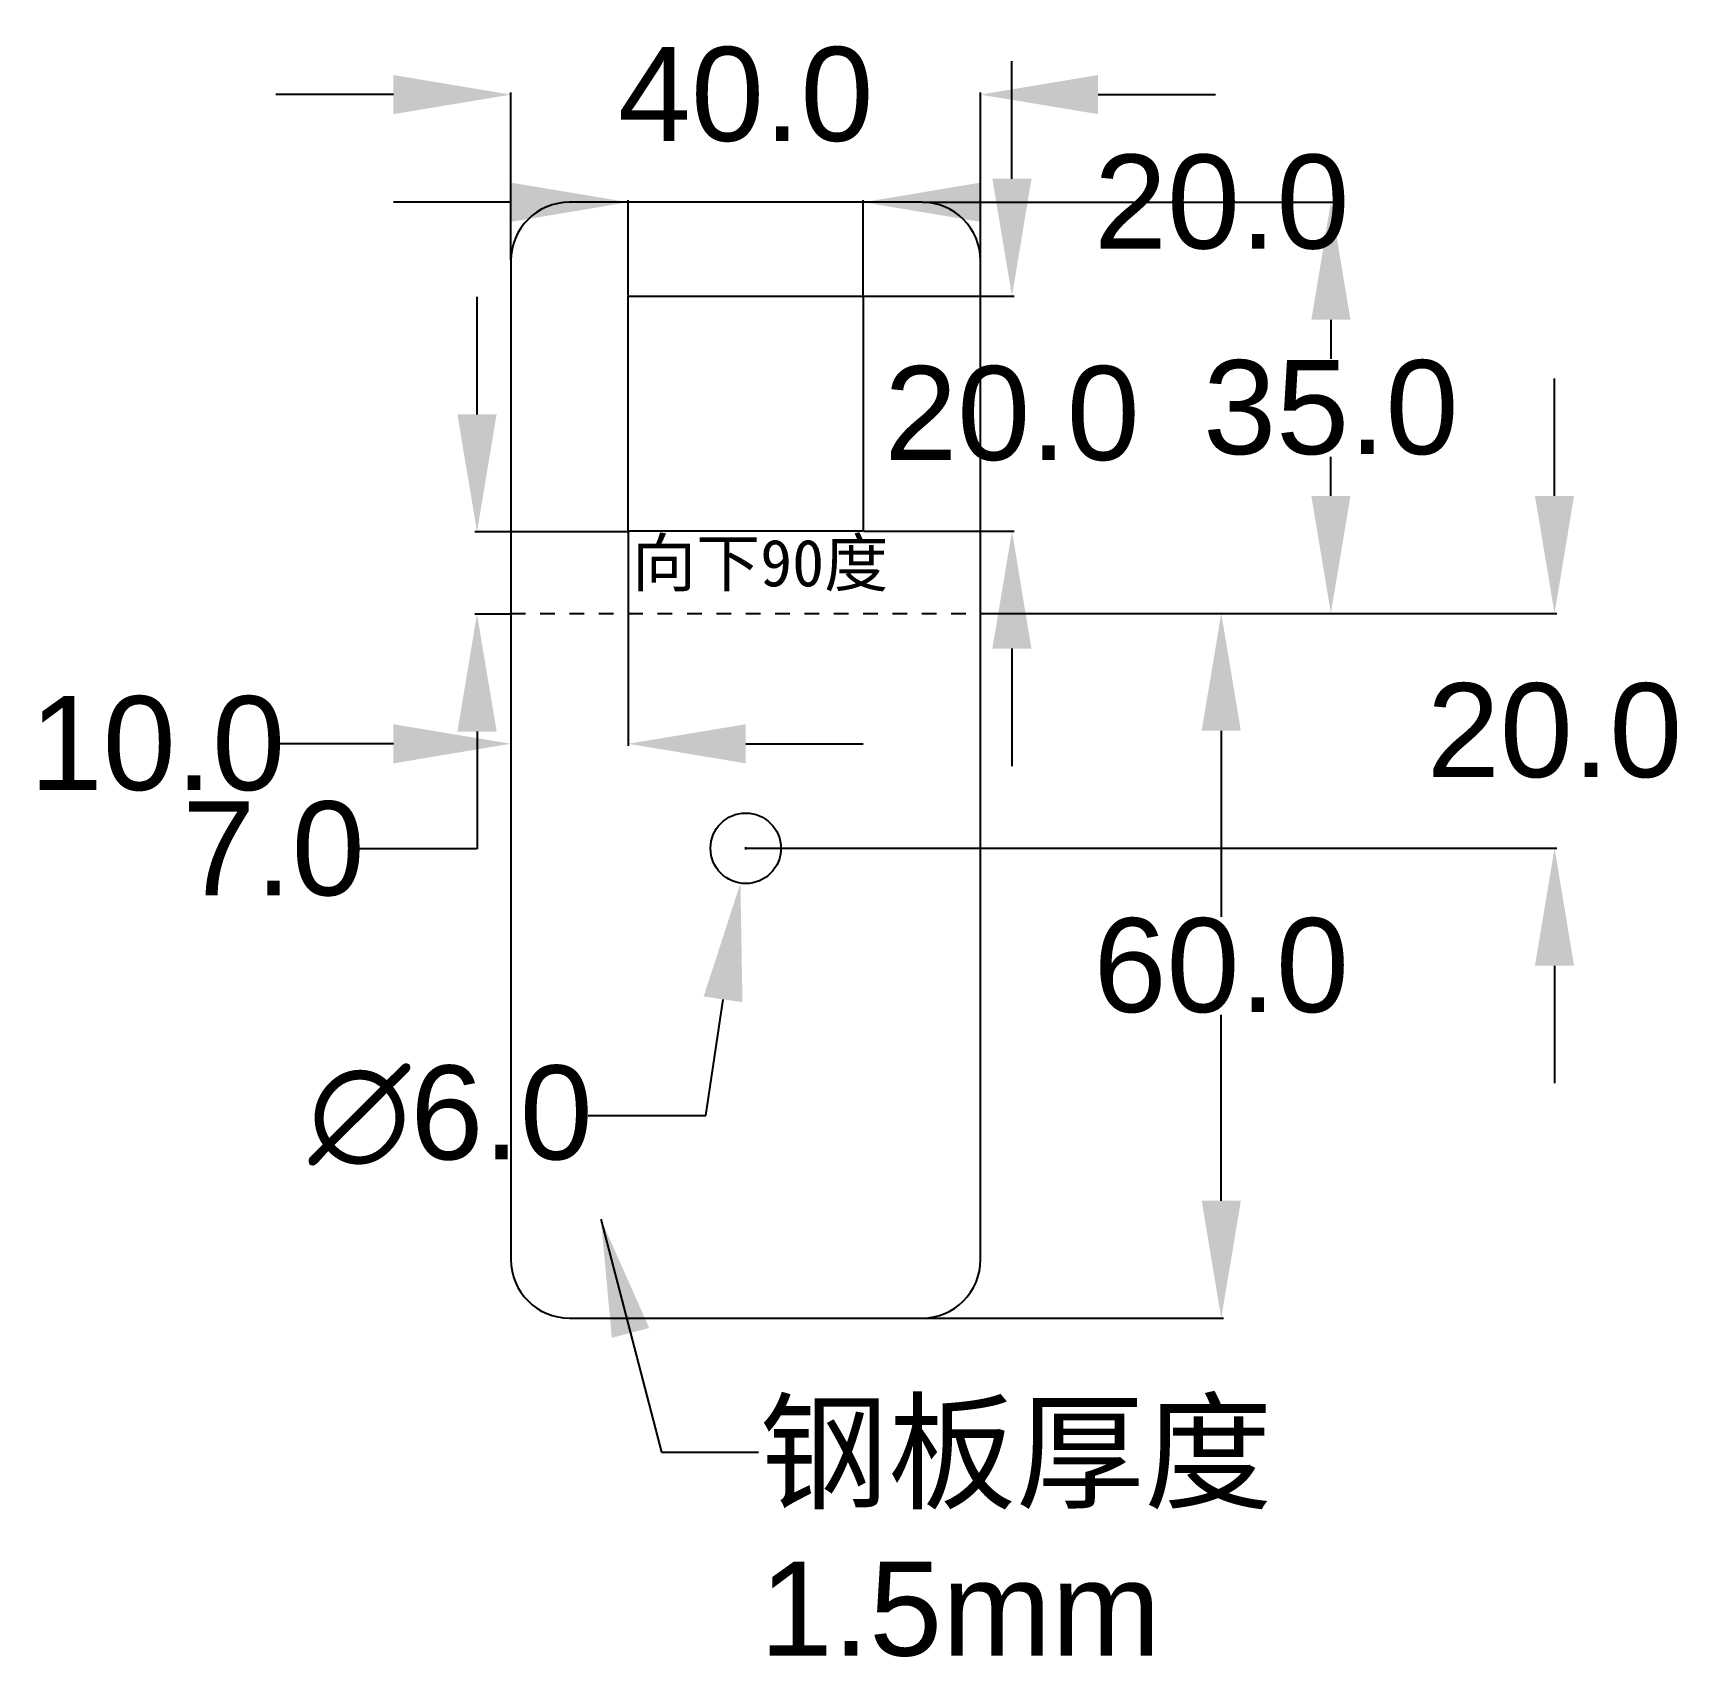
# Model space of a CAD drawing. Header units: millimetres. Extents: x -41 to 99, y -89 to 49.
import ezdxf

# ---------------------------------------------------------------- set-up
doc = ezdxf.new("R2010")
doc.units = ezdxf.units.MM
doc.linetypes.add('JIS_02_1.2', pattern=[2.5, 1.25, -1.25])
doc.styles.get("Standard").update_dxf_attribs({"font": 'arial.ttf'})
doc.dimstyles.get("Standard").update_dxf_attribs({"dimtxt": 8, "dimasz": 10, "dimexe": 0.18, "dimexo": 0.0625, "dimgap": 0.09, "dimtad": 0, "dimtih": 1, "dimtoh": 1, "dimdec": 1, "dimzin": 0, "dimdsep": 46, "dimtxsty": 'Standard', "dimcen": 0.09, "dimclrd": 3, "dimclre": 3, "dimclrt": 3, "dimadec": 0, "dimazin": 0, "dimtfac": 1, "dimtdec": 1, "dimtofl": 0, "dimtmove": 0, "dimatfit": 3, "dimfxl": 1, "dimtolj": 1, "dimtzin": 0, "dimarcsym": 0})

# ---------------------------------------------------------------- blocks, each defined once
blk = doc.blocks.new('*D7')
at = {"color": 3, "lineweight": -2, "transparency": 16777216}
for p, q in [((-10, 44.16), (-20, 44.16)), ((0, 30.06), (0, 44.34)), ((40, 30.06), (40, 44.34)), ((50, 44.16), (60, 44.16))]:
    blk.add_line(p, q, dxfattribs=at)
at = {"color": 3, "transparency": 16777216}
for points in [[(-10, 45.83), (-10, 42.5), (0, 44.16)], [(50, 45.83), (50, 42.5), (40, 44.16)]]:
    blk.add_solid(points, dxfattribs=at)
at = {"layer": 'Defpoints', "color": 0, "transparency": 16777216}
for p in [(40, 44.16), (0, 30), (40, 30)]:
    blk.add_point(p, dxfattribs=at)
at = {"color": 3, "transparency": 16777216, "insert": (20, 44.16), "char_height": 8, "attachment_point": 5}
blk.add_mtext('\\A1;40.0', dxfattribs=at)
blk = doc.blocks.new('*D8')
at = {"color": 3, "lineweight": -2, "transparency": 16777216}
for p, q in [((35.06, 35), (70, 35)), ((69.82, 25), (69.82, 21.68)), ((69.82, 10), (69.82, 13.32)), ((40.06, 0), (70, 0))]:
    blk.add_line(p, q, dxfattribs=at)
at = {"color": 3, "transparency": 16777216}
for points in [[(68.16, 25), (71.49, 25), (69.82, 35)], [(68.16, 10), (71.49, 10), (69.82, 0)]]:
    blk.add_solid(points, dxfattribs=at)
at = {"layer": 'Defpoints', "color": 0, "transparency": 16777216}
for p in [(35, 35), (40, 0), (69.82, 0)]:
    blk.add_point(p, dxfattribs=at)
at = {"color": 3, "transparency": 16777216, "insert": (69.82, 17.5), "char_height": 8, "attachment_point": 5}
blk.add_mtext('\\A1;35.0', dxfattribs=at)
blk = doc.blocks.new('*D9')
at = {"color": 3, "lineweight": -2, "transparency": 16777216}
for p, q in [((40.06, 0), (60.67, 0)), ((60.49, -10), (60.49, -25.83)), ((60.49, -50), (60.49, -34.17)), ((35.06, -60), (60.67, -60))]:
    blk.add_line(p, q, dxfattribs=at)
at = {"color": 3, "transparency": 16777216}
for points in [[(58.82, -10), (62.16, -10), (60.49, 0)], [(58.82, -50), (62.16, -50), (60.49, -60)]]:
    blk.add_solid(points, dxfattribs=at)
at = {"layer": 'Defpoints', "color": 0, "transparency": 16777216}
for p in [(40, 0), (60.49, 0), (35, -60)]:
    blk.add_point(p, dxfattribs=at)
at = {"color": 3, "transparency": 16777216, "insert": (60.49, -30), "char_height": 8, "attachment_point": 5}
blk.add_mtext('\\A1;60.0', dxfattribs=at)
blk = doc.blocks.new('*D10')
at = {"color": 3, "lineweight": -2, "transparency": 16777216}
for p, q in [((10, 6.94), (10, -11.28)), ((0, -0.06), (0, -11.28)), ((-10, -11.1), (-20, -11.1)), ((20, -11.1), (30, -11.1))]:
    blk.add_line(p, q, dxfattribs=at)
at = {"color": 3, "transparency": 16777216}
for points in [[(-10, -9.44), (-10, -12.77), (0, -11.1)], [(20, -9.44), (20, -12.77), (10, -11.1)]]:
    blk.add_solid(points, dxfattribs=at)
at = {"layer": 'Defpoints', "color": 0, "transparency": 16777216}
for p in [(10, 7), (0, 0), (0, -11.1)]:
    blk.add_point(p, dxfattribs=at)
at = {"color": 3, "transparency": 16777216, "insert": (-30.09, -11.1), "char_height": 8, "attachment_point": 5}
blk.add_mtext('\\A1;10.0', dxfattribs=at)
blk = doc.blocks.new('*D11')
at = {"color": 3, "lineweight": -2, "transparency": 16777216}
for p, q in [((-2.88, 16.94), (-2.88, 26.94)), ((9.94, 6.94), (-3.06, 6.94)), ((-0.06, -0.06), (-3.06, -0.06)), ((-2.88, -10.06), (-2.88, -20.06)), ((-2.88, -20.06), (-12.88, -20.06))]:
    blk.add_line(p, q, dxfattribs=at)
at = {"color": 3, "transparency": 16777216}
for points in [[(-4.55, 16.94), (-1.21, 16.94), (-2.88, 6.94)], [(-4.55, -10.06), (-1.21, -10.06), (-2.88, -0.06)]]:
    blk.add_solid(points, dxfattribs=at)
at = {"layer": 'Defpoints', "color": 0, "transparency": 16777216}
for p in [(10, 6.94), (-2.88, -0.06), (0, -0.06)]:
    blk.add_point(p, dxfattribs=at)
at = {"color": 3, "transparency": 16777216, "insert": (-20.21, -20.06), "char_height": 8, "attachment_point": 5}
blk.add_mtext('\\A1;7.0', dxfattribs=at)
blk = doc.blocks.new('*D12')
at = {"color": 3, "lineweight": -2, "transparency": 16777216}
for p, q in [((42.67, 37), (42.67, 47)), ((30.06, 27), (42.85, 27)), ((30.06, 7), (42.85, 7)), ((42.67, -3), (42.67, -13))]:
    blk.add_line(p, q, dxfattribs=at)
at = {"color": 3, "transparency": 16777216}
for points in [[(41, 37), (44.33, 37), (42.67, 27)], [(41, -3), (44.33, -3), (42.67, 7)]]:
    blk.add_solid(points, dxfattribs=at)
at = {"layer": 'Defpoints', "color": 0, "transparency": 16777216}
for p in [(30, 27), (42.67, 27), (30, 7)]:
    blk.add_point(p, dxfattribs=at)
at = {"color": 3, "transparency": 16777216, "insert": (42.67, 17), "char_height": 8, "attachment_point": 5}
blk.add_mtext('\\A1;20.0', dxfattribs=at)
blk = doc.blocks.new('*D13')
at = {"color": 3, "lineweight": -2, "transparency": 16777216}
for p, q in [((10, 27.06), (10, 35.18)), ((30, 27.06), (30, 35.18)), ((0, 35), (-10, 35)), ((40, 35), (50, 35))]:
    blk.add_line(p, q, dxfattribs=at)
at = {"color": 3, "transparency": 16777216}
for points in [[(0, 36.67), (0, 33.33), (10, 35)], [(40, 36.67), (40, 33.33), (30, 35)]]:
    blk.add_solid(points, dxfattribs=at)
at = {"layer": 'Defpoints', "color": 0, "transparency": 16777216}
for p in [(30, 35), (10, 27), (30, 27)]:
    blk.add_point(p, dxfattribs=at)
at = {"color": 3, "transparency": 16777216, "insert": (60.53, 35), "char_height": 8, "attachment_point": 5}
blk.add_mtext('\\A1;20.0', dxfattribs=at)
blk = doc.blocks.new('*D14')
at = {"color": 3, "lineweight": -2, "transparency": 16777216}
for p, q in [((88.87, 10), (88.87, 20)), ((40.06, 0), (89.05, 0)), ((20.06, -20), (89.05, -20)), ((88.87, -30), (88.87, -40))]:
    blk.add_line(p, q, dxfattribs=at)
at = {"color": 3, "transparency": 16777216}
for points in [[(87.2, 10), (90.53, 10), (88.87, 0)], [(87.2, -30), (90.53, -30), (88.87, -20)]]:
    blk.add_solid(points, dxfattribs=at)
at = {"layer": 'Defpoints', "color": 0, "transparency": 16777216}
for p in [(40, 0), (88.87, 0), (20, -20)]:
    blk.add_point(p, dxfattribs=at)
at = {"color": 3, "transparency": 16777216, "insert": (88.87, -10), "char_height": 8, "attachment_point": 5}
blk.add_mtext('\\A1;20.0', dxfattribs=at)
blk = doc.blocks.new('*D15')
at = {"color": 3, "lineweight": -2, "transparency": 16777216}
for p, q in [((19.91, -20), (20.09, -20)), ((20, -20.09), (20, -19.91)), ((16.59, -42.75), (18.07, -32.86)), ((6.59, -42.75), (16.59, -42.75))]:
    blk.add_line(p, q, dxfattribs=at)
at = {"color": 3, "transparency": 16777216}
blk.add_solid([(16.42, -32.61), (19.72, -33.1), (19.55, -22.97)], dxfattribs=at)
at = {"layer": 'Defpoints', "color": 0, "transparency": 16777216}
for p in [(20.45, -17.03), (19.55, -22.97)]:
    blk.add_point(p, dxfattribs=at)
at = {"color": 3, "transparency": 16777216, "insert": (-5.12, -42.75), "char_height": 8, "attachment_point": 5}
blk.add_mtext('\\A1;∅6.0', dxfattribs=at)

msp = doc.modelspace()

# ---------------------------------------------------------------- linework, layer by layer
at = {"color": 0}
for p, q in [((35, 35), (5, 35)), ((0, 30), (0, 0)), ((40, 0), (40, 30)), ((10, 7), (10, 27)), ((10, 27), (30, 27)), ((30, 27), (30, 7)), ((30, 7), (10, 7)), ((0, 0), (0, -55)), ((40, -55), (40, 0)), ((5, -60), (35, -60))]:
    msp.add_line(p, q, dxfattribs=at)
at = {"color": 4, "linetype": 'JIS_02_1.2'}
msp.add_line((0, 0), (40, 0), dxfattribs=at)
at = {"color": 0}
msp.add_circle((20, -20), 3, dxfattribs=at)
for centre, start, end in [((5, 30), 90, 180), ((35, 30), 0, 90), ((5, -55), 180, 270), ((35, -55), 270, 0)]:
    msp.add_arc(centre, 5, start, end, dxfattribs=at)

# ---------------------------------------------------------------- texts
at = {"color": 4, "insert": (10.32, 6.3), "char_height": 4, "width": 63.086, "attachment_point": 1}
msp.add_mtext('{\\fSimSun|b0|i0|c134|p2;向下90度}', dxfattribs=at)
at = {"color": 3, "insert": (21.19, -67.4), "char_height": 8, "width": 63.086, "attachment_point": 1}
msp.add_mtext('{\\fSimSun|b0|i0|c134|p2;钢板厚度}1.5mm', dxfattribs=at)

# ---------------------------------------------------------------- dimensions: what is measured, and where the dimension line sits
at = {"color": 3}
for base, p1, p2, picture, middle in [((40, 44.16), (0, 30), (40, 30), '*D7', (20, 44.16)), ((30, 35), (10, 27), (30, 27), '*D13', (60.53, 35)), ((0, -11.1), (10, 7), (0, 0), '*D10', (-30.09, -11.1))]:
    dim = msp.add_linear_dim(base=base, p1=p1, p2=p2, dimstyle='Standard', dxfattribs=at)
    dim.commit()
    dim.dimension.update_dxf_attribs({"geometry": picture, "text_midpoint": middle})
for base, p1, p2, picture, middle in [((42.67, 27), (30, 7), (30, 27), '*D12', (42.67, 17)), ((-2.88, -0.06), (10, 6.94), (0, -0.06), '*D11', (-20.21, -20.06)), ((88.87, 0), (20, -20), (40, 0), '*D14', (88.87, -10)), ((60.49, 0), (35, -60), (40, 0), '*D9', (60.49, -30))]:
    dim = msp.add_linear_dim(base=base, p1=p1, p2=p2, angle=90, dimstyle='Standard', dxfattribs=at)
    dim.commit()
    dim.dimension.update_dxf_attribs({"geometry": picture, "text_midpoint": middle})
dim = msp.add_linear_dim(base=(69.82, 0), p1=(35, 35), p2=(40, 0), angle=90, dimstyle='Standard', dxfattribs=at)
dim.commit()
dim.dimension.update_dxf_attribs({"geometry": '*D8', "text_midpoint": (69.82, 17.5), "dimtype": 160})
dim = msp.add_diameter_dim_2p(p1=(20.45, -17.03), p2=(19.55, -22.97), dimstyle='Standard', dxfattribs=at)
dim.commit()
dim.dimension.update_dxf_attribs({"geometry": '*D15', "text_midpoint": (-5.12, -42.75)})

# ---------------------------------------------------------------- leaders
at = {"color": 3, "annotation_type": 0, "has_hookline": 1, "hookline_direction": 0, "text_width": 44.74}
msp.add_leader([(7.67, -51.58), (12.83, -71.4), (21.1, -71.4)], dimstyle='Standard', override={"dimgap": 0.09, "dimtad": 0}, dxfattribs=at)

doc.saveas('drawing.dxf')
